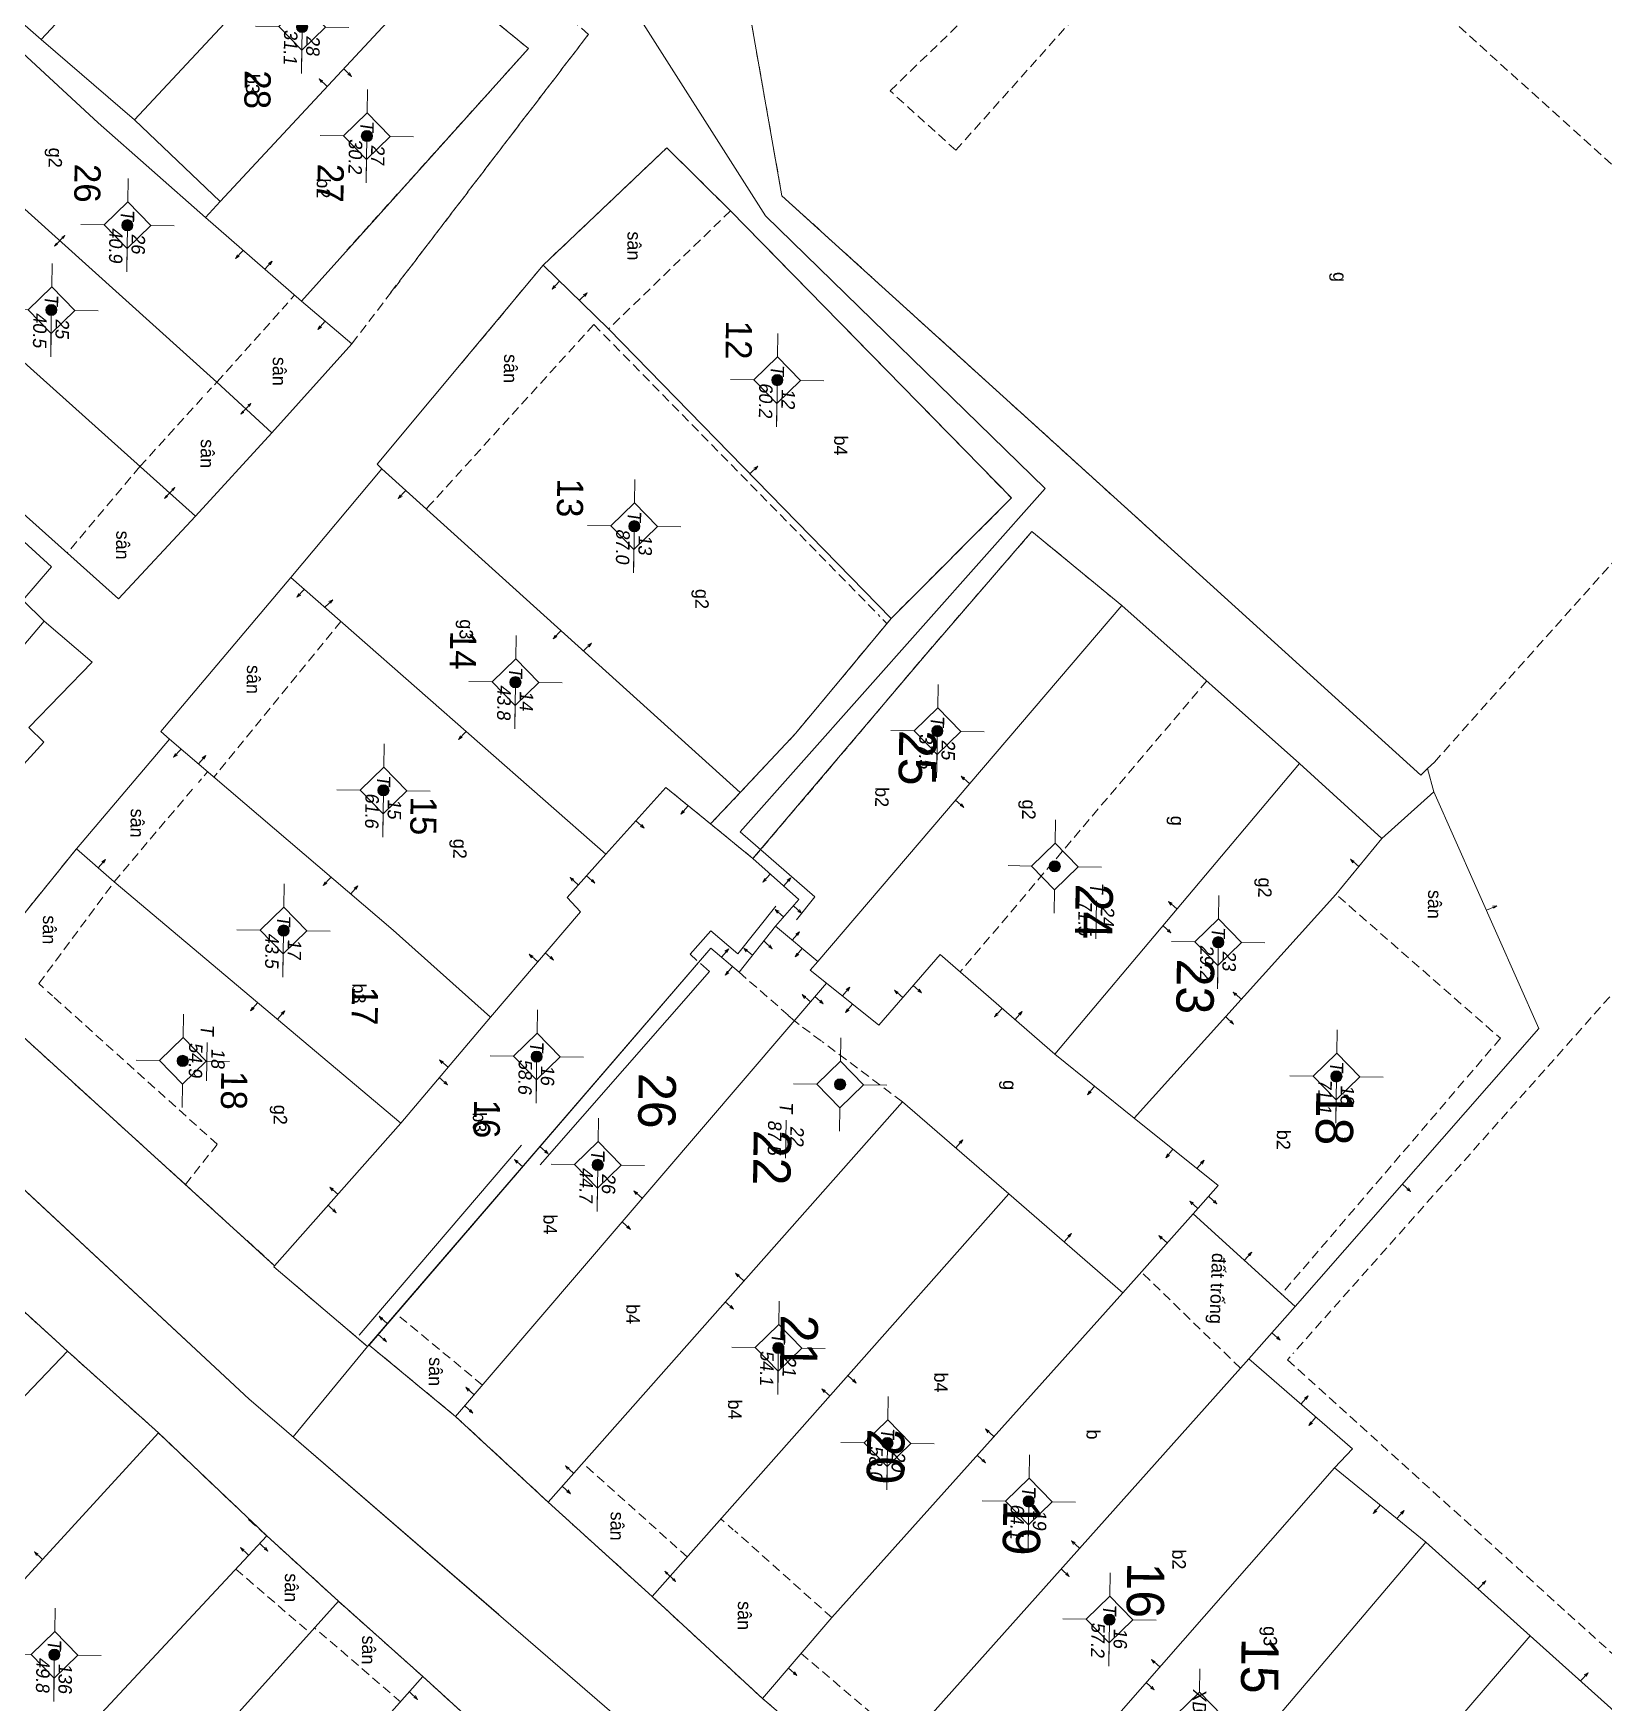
# Model space of a CAD drawing. Extents: x 601689 to 602595, y 1189742 to 1190763.
# Drawn here: x 602177.5 to 602219.55, y 1190480.06 to 1190524.76 of the extents above; entities that cross this region are included whole.
import ezdxf
from ezdxf.enums import TextEntityAlignment as Align

# ---------------------------------------------------------------- set-up
doc = ezdxf.new("R2010")
doc.units = 0
doc.header["$MEASUREMENT"] = 0
doc.linetypes.add('HIDDEN', pattern=[0.375, 0.25, -0.125])
for name, color, linetype in [('10', 250, 'Continuous'), ('11', 7, 'Continuous'), ('13', 7, 'Continuous'), ('14', 7, 'Continuous'), ('15', 7, 'Continuous'), ('16', 7, 'Continuous'), ('22', 7, 'Continuous'), ('53', 7, 'Continuous'), ('57', 7, 'Continuous')]:
    doc.layers.add(name, color=color, linetype=linetype)
doc.layers.get('0').off()
doc.styles.add('TXT', font='vnshx.shx')

# ---------------------------------------------------------------- blocks, each defined once
blk = doc.blocks.new('NH3R')
at = {"layer": '16', "color": 7, "linetype": 'Continuous', "lineweight": 0}
for p, q in [((0, 0), (0.297, -0.005)), ((0.297, -0.005), (0.186, 0.031)), ((0.297, -0.005), (0.189, -0.033))]:
    blk.add_line(p, q, dxfattribs=at)
blk = doc.blocks.new('NH3')
at = {"layer": '16', "color": 7, "linetype": 'Continuous', "lineweight": 0}
for p, q in [((-0.199, -0.002), (-0.113, 0.021)), ((0.197, -0.012), (0.107, 0.015)), ((-0.199, -0.002), (0.197, -0.012)), ((-0.199, -0.002), (-0.116, -0.035)), ((0.197, -0.012), (0.104, -0.027))]:
    blk.add_line(p, q, dxfattribs=at)
blk = doc.blocks.new('*M1232123212321232')
at = {"layer": '13', "color": 3, "linetype": 'Continuous', "lineweight": 0}
blk.add_line((602342.258, 1189874.042), (602343.278, 1189874.042), dxfattribs=at)
at = {"layer": '13', "color": 3, "linetype": 'Continuous', "lineweight": 0, "style": 'TXT', "oblique": 7.6055}
blk.add_text('T', height=0.36, dxfattribs=at).set_placement((602342.061, 1189874.042), align=Align.MIDDLE_RIGHT)
for s, p in [('18', (602342.408, 1189874.342)), ('71.1', (602342.258, 1189873.742))]:
    blk.add_text(s, height=0.36, dxfattribs=at).set_placement(p, align=Align.MIDDLE_LEFT)
blk = doc.blocks.new('*M1234123412341234')
at = {"layer": '13', "color": 3, "linetype": 'Continuous', "lineweight": 0}
blk.add_line((602338.711, 1189870.825), (602339.731, 1189870.825), dxfattribs=at)
at = {"layer": '13', "color": 3, "linetype": 'Continuous', "lineweight": 0, "style": 'TXT', "oblique": 7.6055}
for s, p in [('23', (602338.861, 1189871.125)), ('29.2', (602338.711, 1189870.525))]:
    blk.add_text(s, height=0.36, dxfattribs=at).set_placement(p, align=Align.MIDDLE_LEFT)
blk.add_text('T', height=0.36, dxfattribs=at).set_placement((602338.514, 1189870.825), align=Align.MIDDLE_RIGHT)
blk = doc.blocks.new('*M1235123512351235')
at = {"layer": '13', "color": 3, "linetype": 'Continuous', "lineweight": 0}
blk.add_line((602359.421, 1189870.617), (602360.441, 1189870.617), dxfattribs=at)
at = {"layer": '13', "color": 3, "linetype": 'Continuous', "lineweight": 0, "style": 'TXT', "oblique": 7.6055}
for s, p in [('15', (602359.571, 1189870.917)), ('48.4', (602359.421, 1189870.317))]:
    blk.add_text(s, height=0.36, dxfattribs=at).set_placement(p, align=Align.MIDDLE_LEFT)
blk.add_text('XD', height=0.36, dxfattribs=at).set_placement((602359.302, 1189870.617), align=Align.MIDDLE_RIGHT)
blk = doc.blocks.new('*M1236123612361236')
at = {"layer": '13', "color": 3, "linetype": 'Continuous', "lineweight": 0}
blk.add_line((602356.894, 1189868.174), (602357.914, 1189868.174), dxfattribs=at)
at = {"layer": '13', "color": 3, "linetype": 'Continuous', "lineweight": 0, "style": 'TXT', "oblique": 7.6055}
for s, p in [('16', (602357.044, 1189868.474)), ('57.2', (602356.894, 1189867.874))]:
    blk.add_text(s, height=0.36, dxfattribs=at).set_placement(p, align=Align.MIDDLE_LEFT)
blk.add_text('T', height=0.36, dxfattribs=at).set_placement((602356.697, 1189868.174), align=Align.MIDDLE_RIGHT)
blk = doc.blocks.new('*M1237123712371237')
at = {"layer": '13', "color": 3, "linetype": 'Continuous', "lineweight": 0}
blk.add_line((602336.742, 1189866.418), (602337.762, 1189866.418), dxfattribs=at)
at = {"layer": '13', "color": 3, "linetype": 'Continuous', "lineweight": 0, "style": 'TXT', "oblique": 7.6055}
for s, p in [('24', (602336.892, 1189866.718)), ('71.5', (602336.742, 1189866.118))]:
    blk.add_text(s, height=0.36, dxfattribs=at).set_placement(p, align=Align.MIDDLE_LEFT)
blk.add_text('T', height=0.36, dxfattribs=at).set_placement((602336.545, 1189866.418), align=Align.MIDDLE_RIGHT)
blk = doc.blocks.new('*M1238123812381238')
at = {"layer": '13', "color": 3, "linetype": 'Continuous', "lineweight": 0}
blk.add_line((602353.76, 1189865.967), (602354.78, 1189865.967), dxfattribs=at)
at = {"layer": '13', "color": 3, "linetype": 'Continuous', "lineweight": 0, "style": 'TXT', "oblique": 7.6055}
for s, p in [('19', (602353.91, 1189866.267)), ('64.1', (602353.76, 1189865.667))]:
    blk.add_text(s, height=0.36, dxfattribs=at).set_placement(p, align=Align.MIDDLE_LEFT)
blk.add_text('T', height=0.36, dxfattribs=at).set_placement((602353.563, 1189865.967), align=Align.MIDDLE_RIGHT)
blk = doc.blocks.new('*M1239123912391239')
at = {"layer": '13', "color": 3, "linetype": 'Continuous', "lineweight": 0}
blk.add_line((602333.167, 1189863.221), (602334.187, 1189863.221), dxfattribs=at)
at = {"layer": '13', "color": 3, "linetype": 'Continuous', "lineweight": 0, "style": 'TXT', "oblique": 7.6055}
for s, p in [('25', (602333.317, 1189863.521)), ('37.5', (602333.167, 1189862.921))]:
    blk.add_text(s, height=0.36, dxfattribs=at).set_placement(p, align=Align.MIDDLE_LEFT)
blk.add_text('T', height=0.36, dxfattribs=at).set_placement((602332.97, 1189863.221), align=Align.MIDDLE_RIGHT)
blk = doc.blocks.new('*M1240124012401240')
at = {"layer": '13', "color": 3, "linetype": 'Continuous', "lineweight": 0}
blk.add_line((602352.254, 1189862.161), (602353.274, 1189862.161), dxfattribs=at)
at = {"layer": '13', "color": 3, "linetype": 'Continuous', "lineweight": 0, "style": 'TXT', "oblique": 7.6055}
for s, p in [('20', (602352.404, 1189862.461)), ('58.0', (602352.254, 1189861.861))]:
    blk.add_text(s, height=0.36, dxfattribs=at).set_placement(p, align=Align.MIDDLE_LEFT)
blk.add_text('T', height=0.36, dxfattribs=at).set_placement((602352.057, 1189862.161), align=Align.MIDDLE_RIGHT)
blk = doc.blocks.new('*M1241124112411241')
at = {"layer": '13', "color": 3, "linetype": 'Continuous', "lineweight": 0}
blk.add_line((602342.666, 1189860.753), (602343.686, 1189860.753), dxfattribs=at)
at = {"layer": '13', "color": 3, "linetype": 'Continuous', "lineweight": 0, "style": 'TXT', "oblique": 7.6055}
blk.add_text('T', height=0.36, dxfattribs=at).set_placement((602342.469, 1189860.753), align=Align.MIDDLE_RIGHT)
for s, p in [('22', (602342.816, 1189861.053)), ('87.5', (602342.666, 1189860.453))]:
    blk.add_text(s, height=0.36, dxfattribs=at).set_placement(p, align=Align.MIDDLE_LEFT)
blk = doc.blocks.new('*M1242124212421242')
at = {"layer": '13', "color": 3, "linetype": 'Continuous', "lineweight": 0}
blk.add_line((602349.746, 1189859.204), (602350.766, 1189859.204), dxfattribs=at)
at = {"layer": '13', "color": 3, "linetype": 'Continuous', "lineweight": 0, "style": 'TXT', "oblique": 7.6055}
for s, p in [('21', (602349.896, 1189859.504)), ('54.1', (602349.746, 1189858.904))]:
    blk.add_text(s, height=0.36, dxfattribs=at).set_placement(p, align=Align.MIDDLE_LEFT)
blk.add_text('T', height=0.36, dxfattribs=at).set_placement((602349.549, 1189859.204), align=Align.MIDDLE_RIGHT)
blk = doc.blocks.new('*M1243124312431243')
at = {"layer": '13', "color": 3, "linetype": 'Continuous', "lineweight": 0}
blk.add_line((602344.914, 1189854.296), (602345.934, 1189854.296), dxfattribs=at)
at = {"layer": '13', "color": 3, "linetype": 'Continuous', "lineweight": 0, "style": 'TXT', "oblique": 7.6055}
for s, p in [('26', (602345.064, 1189854.596)), ('44.7', (602344.914, 1189853.996))]:
    blk.add_text(s, height=0.36, dxfattribs=at).set_placement(p, align=Align.MIDDLE_LEFT)
blk.add_text('T', height=0.36, dxfattribs=at).set_placement((602344.717, 1189854.296), align=Align.MIDDLE_RIGHT)
blk = doc.blocks.new('CENTRD')
at = {"layer": '11', "linetype": 'Continuous', "lineweight": 0}
h = blk.add_hatch(color=2, dxfattribs=at)
edge = h.paths.add_edge_path()
edge.add_arc((0, 0), 0.15, 0, 360)
at = {"layer": '11', "color": 2, "linetype": 'Continuous', "lineweight": 0}
for p, q in [((0, 1.25), (0, 0.625)), ((0, 0.625), (-0.625, 0)), ((0.625, 0), (0, 0.625)), ((-0.625, 0), (-1.25, 0)), ((-0.625, 0), (0, -0.625)), ((0, -0.625), (0.625, 0)), ((1.25, 0), (0.625, 0)), ((0, -0.625), (0, -1.25))]:
    blk.add_line(p, q, dxfattribs=at)
blk.add_circle((0, 0), 0.15, dxfattribs=at)
blk = doc.blocks.new('*M1339133913391339')
at = {"layer": '13', "color": 3, "linetype": 'Continuous', "lineweight": 0}
blk.add_line((602358.245, 1189839.937), (602359.265, 1189839.937), dxfattribs=at)
at = {"layer": '13', "color": 3, "linetype": 'Continuous', "lineweight": 0, "style": 'TXT', "oblique": 7.6055}
for s, p in [('136', (602358.395, 1189840.237)), ('49.8', (602358.245, 1189839.637))]:
    blk.add_text(s, height=0.36, dxfattribs=at).set_placement(p, align=Align.MIDDLE_LEFT)
blk.add_text('T', height=0.36, dxfattribs=at).set_placement((602358.048, 1189839.937), align=Align.MIDDLE_RIGHT)
blk = doc.blocks.new('B')
at = {"color": 7, "linetype": 'Continuous', "lineweight": 0}
for p, q in [((0.8, 2.62), (0.801, 5.6)), ((0.62, 2.441), (0.96, 2.78)), ((0.62, -0.969), (0.96, -0.63)), ((0.8, -4.05), (0.8, -0.81))]:
    blk.add_line(p, q, dxfattribs=at)
for points in [[(0.801, 5.6), (0.53, 5.331), (0.8, 10.21), (1.04, 4.83), (0.801, 5.6)], [(0.8, -4.05), (0.531, -4.309), (0.53, -9.429)], [(0.8, -4.05), (1.04, -4.569), (1.04, -10.289)], [(0.53, -7.289), (0.8, -6.95), (1.04, -8.139)]]:
    blk.add_lwpolyline(points, dxfattribs=at)
for points in [[(0.801, 5.6), (0.8, 10.21), (1.04, 4.83)], [(0.8, -4.05), (0.8, -6.95), (1.04, -4.569), (1.04, -8.139)]]:
    blk.add_solid(points, dxfattribs=at)
at = {"color": 7, "linetype": 'Continuous', "lineweight": 0, "style": 'TXT'}
blk.add_text('B', height=1.815, rotation=360, dxfattribs=at).set_placement((0, 0))
blk = doc.blocks.new('*M2181218121812181')
at = {"layer": '13', "color": 3, "linetype": 'Continuous', "lineweight": 0}
blk.add_line((602323.83, 1189858.798), (602324.85, 1189858.798), dxfattribs=at)
at = {"layer": '13', "color": 3, "linetype": 'Continuous', "lineweight": 0, "style": 'TXT', "oblique": 7.6055}
for s, p in [('12', (602323.98, 1189859.098)), ('60.2', (602323.83, 1189858.498))]:
    blk.add_text(s, height=0.36, dxfattribs=at).set_placement(p, align=Align.MIDDLE_LEFT)
blk.add_text('T', height=0.36, dxfattribs=at).set_placement((602323.633, 1189858.798), align=Align.MIDDLE_RIGHT)
blk = doc.blocks.new('*M2184218421842184')
at = {"layer": '13', "color": 3, "linetype": 'Continuous', "lineweight": 0}
blk.add_line((602327.799, 1189855.027), (602328.819, 1189855.027), dxfattribs=at)
at = {"layer": '13', "color": 3, "linetype": 'Continuous', "lineweight": 0, "style": 'TXT', "oblique": 7.6055}
for s, p in [('13', (602327.949, 1189855.327)), ('87.0', (602327.799, 1189854.727))]:
    blk.add_text(s, height=0.36, dxfattribs=at).set_placement(p, align=Align.MIDDLE_LEFT)
blk.add_text('T', height=0.36, dxfattribs=at).set_placement((602327.602, 1189855.027), align=Align.MIDDLE_RIGHT)
blk = doc.blocks.new('*M2186218621862186')
at = {"layer": '13', "color": 3, "linetype": 'Continuous', "lineweight": 0}
blk.add_line((602342.039, 1189852.619), (602343.059, 1189852.619), dxfattribs=at)
at = {"layer": '13', "color": 3, "linetype": 'Continuous', "lineweight": 0, "style": 'TXT', "oblique": 7.6055}
blk.add_text('T', height=0.36, dxfattribs=at).set_placement((602341.842, 1189852.619), align=Align.MIDDLE_RIGHT)
for s, p in [('16', (602342.189, 1189852.919)), ('58.6', (602342.039, 1189852.319))]:
    blk.add_text(s, height=0.36, dxfattribs=at).set_placement(p, align=Align.MIDDLE_LEFT)
blk = doc.blocks.new('*M2187218721872187')
at = {"layer": '13', "color": 3, "linetype": 'Continuous', "lineweight": 0}
blk.add_line((602332.021, 1189851.906), (602333.041, 1189851.906), dxfattribs=at)
at = {"layer": '13', "color": 3, "linetype": 'Continuous', "lineweight": 0, "style": 'TXT', "oblique": 7.6055}
for s, p in [('14', (602332.171, 1189852.206)), ('43.8', (602332.021, 1189851.606))]:
    blk.add_text(s, height=0.36, dxfattribs=at).set_placement(p, align=Align.MIDDLE_LEFT)
blk.add_text('T', height=0.36, dxfattribs=at).set_placement((602331.824, 1189851.906), align=Align.MIDDLE_RIGHT)
blk = doc.blocks.new('*M2190219021902190')
at = {"layer": '13', "color": 3, "linetype": 'Continuous', "lineweight": 0}
blk.add_line((602334.968, 1189848.413), (602335.988, 1189848.413), dxfattribs=at)
at = {"layer": '13', "color": 3, "linetype": 'Continuous', "lineweight": 0, "style": 'TXT', "oblique": 7.6055}
for s, p in [('15', (602335.118, 1189848.713)), ('61.6', (602334.968, 1189848.113))]:
    blk.add_text(s, height=0.36, dxfattribs=at).set_placement(p, align=Align.MIDDLE_LEFT)
blk.add_text('T', height=0.36, dxfattribs=at).set_placement((602334.771, 1189848.413), align=Align.MIDDLE_RIGHT)
blk = doc.blocks.new('*M2191219121912191')
at = {"layer": '13', "color": 3, "linetype": 'Continuous', "lineweight": 0}
blk.add_line((602317.454, 1189847.714), (602318.474, 1189847.714), dxfattribs=at)
at = {"layer": '13', "color": 3, "linetype": 'Continuous', "lineweight": 0, "style": 'TXT', "oblique": 7.6055}
blk.add_text('T', height=0.36, dxfattribs=at).set_placement((602317.257, 1189847.714), align=Align.MIDDLE_RIGHT)
for s, p in [('27', (602317.604, 1189848.014)), ('30.2', (602317.454, 1189847.414))]:
    blk.add_text(s, height=0.36, dxfattribs=at).set_placement(p, align=Align.MIDDLE_LEFT)
blk = doc.blocks.new('*M2192219221922192')
at = {"layer": '13', "color": 3, "linetype": 'Continuous', "lineweight": 0}
blk.add_line((602314.557, 1189845.936), (602315.577, 1189845.936), dxfattribs=at)
at = {"layer": '13', "color": 3, "linetype": 'Continuous', "lineweight": 0, "style": 'TXT', "oblique": 7.6055}
blk.add_text('T', height=0.36, dxfattribs=at).set_placement((602314.36, 1189845.936), align=Align.MIDDLE_RIGHT)
for s, p in [('28', (602314.707, 1189846.236)), ('31.1', (602314.557, 1189845.636))]:
    blk.add_text(s, height=0.36, dxfattribs=at).set_placement(p, align=Align.MIDDLE_LEFT)
blk = doc.blocks.new('*M2193219321932193')
at = {"layer": '13', "color": 3, "linetype": 'Continuous', "lineweight": 0}
blk.add_line((602338.762, 1189845.791), (602339.782, 1189845.791), dxfattribs=at)
at = {"layer": '13', "color": 3, "linetype": 'Continuous', "lineweight": 0, "style": 'TXT', "oblique": 7.6055}
for s, p in [('17', (602338.912, 1189846.091)), ('43.5', (602338.762, 1189845.491))]:
    blk.add_text(s, height=0.36, dxfattribs=at).set_placement(p, align=Align.MIDDLE_LEFT)
blk.add_text('T', height=0.36, dxfattribs=at).set_placement((602338.565, 1189845.791), align=Align.MIDDLE_RIGHT)
blk = doc.blocks.new('*M2196219621962196')
at = {"layer": '13', "color": 3, "linetype": 'Continuous', "lineweight": 0}
blk.add_line((602342.29, 1189843.143), (602343.31, 1189843.143), dxfattribs=at)
at = {"layer": '13', "color": 3, "linetype": 'Continuous', "lineweight": 0, "style": 'TXT', "oblique": 7.6055}
for s, p in [('18', (602342.44, 1189843.443)), ('54.9', (602342.29, 1189842.843))]:
    blk.add_text(s, height=0.36, dxfattribs=at).set_placement(p, align=Align.MIDDLE_LEFT)
blk.add_text('T', height=0.36, dxfattribs=at).set_placement((602342.093, 1189843.143), align=Align.MIDDLE_RIGHT)
blk = doc.blocks.new('*M2198219821982198')
at = {"layer": '13', "color": 3, "linetype": 'Continuous', "lineweight": 0}
blk.add_line((602319.933, 1189841.336), (602320.953, 1189841.336), dxfattribs=at)
at = {"layer": '13', "color": 3, "linetype": 'Continuous', "lineweight": 0, "style": 'TXT', "oblique": 7.6055}
for s, p in [('26', (602320.083, 1189841.636)), ('40.9', (602319.933, 1189841.036))]:
    blk.add_text(s, height=0.36, dxfattribs=at).set_placement(p, align=Align.MIDDLE_LEFT)
blk.add_text('T', height=0.36, dxfattribs=at).set_placement((602319.736, 1189841.336), align=Align.MIDDLE_RIGHT)
blk = doc.blocks.new('*M2202220222022202')
at = {"layer": '13', "color": 3, "linetype": 'Continuous', "lineweight": 0}
blk.add_line((602322.235, 1189839.333), (602323.255, 1189839.333), dxfattribs=at)
at = {"layer": '13', "color": 3, "linetype": 'Continuous', "lineweight": 0, "style": 'TXT', "oblique": 7.6055}
for s, p in [('25', (602322.385, 1189839.633)), ('40.5', (602322.235, 1189839.033))]:
    blk.add_text(s, height=0.36, dxfattribs=at).set_placement(p, align=Align.MIDDLE_LEFT)
blk.add_text('T', height=0.36, dxfattribs=at).set_placement((602322.038, 1189839.333), align=Align.MIDDLE_RIGHT)

msp = doc.modelspace()

# ---------------------------------------------------------------- linework, layer by layer
at = {"layer": '10', "color": 7, "linetype": 'Continuous', "lineweight": 0}
for p, q in [((602184.385, 1190531.814), (602177.706, 1190524.595)), ((602186.896, 1190529.61), (602180.207, 1190522.451)), ((602175.256, 1190526.739), (602177.706, 1190524.595)), ((602188.231, 1190526.421), (602182.496, 1190520.259)), ((602177.706, 1190524.595), (602180.207, 1190522.451)), ((602180.207, 1190522.451), (602182.496, 1190520.259)), ((602172.071, 1190520.593), (602181.841, 1190511.828)), ((602182.496, 1190520.259), (602182.101, 1190519.835)), ((602182.101, 1190519.835), (602184.671, 1190517.59)), ((602181.841, 1190511.828), (602183.882, 1190514.061)), ((602184.389, 1190510.193), (602186.829, 1190513.1)), ((602186.829, 1190513.1), (602196.421, 1190504.428)), ((602184.389, 1190510.193), (602192.828, 1190502.777)), ((602206.64, 1190509.438), (602198.499, 1190499.909)), ((602206.64, 1190509.438), (602211.402, 1190505.212)), ((602178.649, 1190502.922), (602181.139, 1190505.858)), ((602211.402, 1190505.212), (602204.845, 1190497.422)), ((602211.402, 1190505.212), (602213.605, 1190503.202)), ((602196.421, 1190504.428), (602195.629, 1190503.589)), ((602215.001, 1190504.453), (602213.605, 1190503.202)), ((602197.371, 1190500.854), (602198.499, 1190499.909)), ((602198.731, 1190499.326), (602188.801, 1190487.722)), ((602187.338, 1190495.572), (602189.738, 1190498.419)), ((602206.972, 1190495.713), (602204.845, 1190497.422)), ((602187.338, 1190495.572), (602183.956, 1190491.758)), ((602203.614, 1190493.679), (602194.065, 1190482.899)), ((602206.668, 1190491.036), (602203.614, 1190493.679)), ((602206.668, 1190491.036), (602208.557, 1190493.151)), ((602211.283, 1190490.663), (602208.557, 1190493.151)), ((602178.405, 1190489.474), (602175.995, 1190491.667)), ((602211.283, 1190490.663), (602210.043, 1190489.26)), ((602180.844, 1190487.281), (602178.405, 1190489.474)), ((602186.447, 1190489.594), (602186.487, 1190489.633)), ((602188.801, 1190487.722), (602186.487, 1190489.633)), ((602199.806, 1190477.8), (602210.043, 1190489.26)), ((602191.28, 1190485.427), (602188.801, 1190487.722)), ((602183.747, 1190484.521), (602180.844, 1190487.281)), ((602202.652, 1190475.301), (602212.343, 1190486.349)), ((602212.343, 1190486.349), (602214.787, 1190484.355)), ((602194.065, 1190482.899), (602191.28, 1190485.427)), ((602183.747, 1190484.521), (602174.866, 1190475.012)), ((602185.663, 1190482.775), (602183.747, 1190484.521)), ((602214.787, 1190484.355), (602205.119, 1190472.987)), ((602214.787, 1190484.355), (602217.582, 1190481.846)), ((602185.663, 1190482.775), (602176.94, 1190473.063)), ((602187.925, 1190480.753), (602185.663, 1190482.775)), ((602197.018, 1190480.168), (602194.065, 1190482.899)), ((602217.582, 1190481.846), (602207.795, 1190470.48)), ((602217.582, 1190481.846), (602220.259, 1190479.44)), ((602179.201, 1190470.962), (602187.925, 1190480.753)), ((602187.925, 1190480.753), (602190.287, 1190478.611)), ((602199.806, 1190477.8), (602197.018, 1190480.168))]:
    msp.add_line(p, q, dxfattribs=at)
for points in [[(602254.694, 1190511.769), (602216.045, 1190546.211), (602196.473, 1190526.468), (602197.54, 1190520.413), (602214.648, 1190504.898), (602214.83, 1190505.075), (602215.001, 1190504.453)], [(602188.231, 1190526.421), (602190.754, 1190524.357), (602184.671, 1190517.59)], [(602182.101, 1190519.835), (602179.226, 1190522.364), (602176.125, 1190525.228), (602174.004, 1190522.986)], [(602174.004, 1190522.986), (602182.41, 1190515.42), (602183.882, 1190514.061)], [(602200.465, 1190509.092), (602203.689, 1190512.319), (602196.164, 1190520.012), (602194.458, 1190521.696), (602191.144, 1190518.551)], [(602172.071, 1190520.593), (602170.061, 1190518.41), (602173.734, 1190515.019), (602179.771, 1190509.617), (602181.841, 1190511.828)], [(602186.829, 1190513.1), (602186.701, 1190513.222), (602191.144, 1190518.551)], [(602191.144, 1190518.551), (602192.901, 1190516.847), (602200.465, 1190509.092)], [(602183.882, 1190514.061), (602186.025, 1190516.451), (602184.671, 1190517.59)], [(602177.783, 1190509.024), (602177.21, 1190509.581), (602177.983, 1190510.471), (602175.681, 1190512.573)], [(602197.371, 1190500.854), (602197.992, 1190501.567), (602196.766, 1190502.663), (602201.401, 1190508.14), (602204.236, 1190511.421), (602206.64, 1190509.438)], [(602181.139, 1190505.858), (602180.912, 1190506.061), (602184.389, 1190510.193)], [(602177.783, 1190509.024), (602176.949, 1190508.025), (602176.347, 1190508.614), (602173.839, 1190505.798), (602174.797, 1190504.965), (602173.304, 1190503.275)], [(602173.304, 1190503.275), (602174.509, 1190502.199), (602177.778, 1190505.783), (602177.373, 1190506.169), (602179.068, 1190507.926), (602177.783, 1190509.024)], [(602200.465, 1190509.092), (602197.912, 1190506.017), (602196.421, 1190504.428)], [(602181.139, 1190505.858), (602187.13, 1190500.745), (602189.738, 1190498.419)], [(602195.629, 1190503.589), (602194.433, 1190504.566), (602192.828, 1190502.777)], [(602215.001, 1190504.453), (602217.815, 1190498.114), (602211.283, 1190490.663)], [(602183.956, 1190491.758), (602183.935, 1190491.729), (602186.447, 1190489.594), (602195.633, 1190500.259), (602196.394, 1190499.618), (602197.371, 1190500.854), (602197.992, 1190501.567), (602196.766, 1190502.663), (602195.629, 1190503.589)], [(602213.605, 1190503.202), (602212.374, 1190501.699), (602206.972, 1190495.713)], [(602183.956, 1190491.758), (602176.924, 1190498.155), (602177.076, 1190498.293), (602176.552, 1190498.801), (602176.359, 1190498.612), (602175.658, 1190499.223), (602178.649, 1190502.922)], [(602178.649, 1190502.922), (602179.657, 1190502.038), (602187.338, 1190495.572)], [(602192.828, 1190502.777), (602191.792, 1190501.622), (602192.146, 1190501.236), (602189.738, 1190498.419)], [(602197.371, 1190500.854), (602196.394, 1190499.618), (602195.633, 1190500.259), (602186.487, 1190489.633)], [(602204.845, 1190497.422), (602201.782, 1190500.094), (602200.135, 1190498.197), (602198.731, 1190499.326)], [(602198.499, 1190499.909), (602198.295, 1190499.672), (602198.731, 1190499.326)], [(602191.28, 1190485.427), (602200.767, 1190496.148), (602203.614, 1190493.679)], [(602208.557, 1190493.151), (602209.227, 1190493.902), (602206.972, 1190495.713)], [(602197.018, 1190480.168), (602198.877, 1190482.333), (602206.668, 1190491.036)], [(602178.405, 1190489.474), (602170.552, 1190481.252), (602168.29, 1190483.373)], [(602210.043, 1190489.26), (602212.821, 1190486.852), (602212.343, 1190486.349)], [(602180.844, 1190487.281), (602174.621, 1190480.496), (602174.897, 1190480.232), (602172.775, 1190477.861)]]:
    msp.add_lwpolyline(points, dxfattribs=at)
at = {"layer": '14', "color": 6, "linetype": 'HIDDEN', "lineweight": 0}
for p, q in [((602200.438, 1190523.223), (602211.992, 1190534.396)), ((602225.047, 1190516.486), (602211.85, 1190528.397)), ((602202.196, 1190521.63), (602205.772, 1190525.631)), ((602200.507, 1190523.163), (602200.438, 1190523.223)), ((602202.196, 1190521.63), (602200.517, 1190523.153)), ((602196.164, 1190520.012), (602192.901, 1190516.847)), ((602184.392, 1190517.644), (602184.492, 1190517.752)), ((602192.503, 1190516.962), (602188.116, 1190512.132)), ((602192.503, 1190516.962), (602200.165, 1190509.147)), ((602215.013, 1190505.243), (602224.946, 1190516.378)), ((602182.147, 1190515.144), (602182.269, 1190515.272)), ((602180.349, 1190513.159), (602182.066, 1190515.055)), ((602180.349, 1190513.159), (602178.407, 1190510.855)), ((602188.116, 1190512.132), (602188.014, 1190512.023)), ((602185.732, 1190509.014), (602182.336, 1190504.851)), ((602200.245, 1190509.066), (602200.353, 1190508.954)), ((602208.922, 1190507.426), (602202.305, 1190499.617)), ((602215.013, 1190505.243), (602214.83, 1190505.075)), ((602179.657, 1190502.038), (602181.812, 1190504.588)), ((602181.913, 1190504.697), (602181.995, 1190504.796)), ((602182.066, 1190504.875), (602182.158, 1190504.984)), ((602177.64, 1190499.315), (602179.657, 1190502.038)), ((602177.768, 1190499.203), (602177.64, 1190499.315)), ((602196.394, 1190499.618), (602197.709, 1190498.47)), ((602178.005, 1190498.99), (602177.877, 1190499.102)), ((602182.421, 1190495.009), (602178.045, 1190498.95)), ((602197.709, 1190498.46), (602197.876, 1190498.318)), ((602198.005, 1190498.216), (602197.876, 1190498.318)), ((602198.293, 1190498.002), (602198.074, 1190498.165)), ((602198.59, 1190497.777), (602198.293, 1190498.002)), ((602200.767, 1190496.148), (602198.61, 1190497.767)), ((602181.566, 1190493.931), (602182.421, 1190495.009)), ((602209.82, 1190489.013), (602207.165, 1190491.59)), ((602189.523, 1190488.561), (602187.208, 1190490.474)), ((602211.154, 1190489.315), (602211.083, 1190489.236)), ((602211.083, 1190489.236), (602220.713, 1190480.523)), ((602195.01, 1190483.956), (602192.224, 1190486.455)), ((602195.992, 1190484.903), (602195.914, 1190484.974)), ((602196.239, 1190484.689), (602196.101, 1190484.811)), ((602198.877, 1190482.333), (602196.279, 1190484.659)), ((602182.915, 1190483.632), (602184.901, 1190481.925)), ((602187.336, 1190480.071), (602185.023, 1190482.063)), ((602187.336, 1190480.071), (602185.023, 1190482.063)), ((602198.054, 1190481.374), (602200.625, 1190479.189))]:
    msp.add_line(p, q, dxfattribs=at)
for points in [[(602182.349, 1190515.351), (602182.41, 1190515.42), (602184.31, 1190517.545)], [(602231.275, 1190511.96), (602219.96, 1190499.244), (602211.225, 1190489.404)], [(602212.443, 1190501.648), (602216.782, 1190497.848), (602210.918, 1190490.999)]]:
    msp.add_lwpolyline(points, dxfattribs=at)
at = {"layer": '22', "color": 7, "linetype": 'HIDDEN', "lineweight": 0}
for p, q in [((602192.358, 1190524.735), (602189.177, 1190527.548)), ((602192.358, 1190524.735), (602189.434, 1190527.325)), ((602186.025, 1190516.451), (602192.358, 1190524.735)), ((602187.063, 1190517.817), (602192.358, 1190524.735)), ((602191.144, 1190518.551), (602194.458, 1190521.696)), ((602194.458, 1190521.696), (602196.164, 1190520.012)), ((602196.164, 1190520.012), (602203.689, 1190512.319)), ((602188.979, 1190515.951), (602191.144, 1190518.551)), ((602203.689, 1190512.319), (602200.465, 1190509.092)), ((602201.401, 1190508.14), (602204.236, 1190511.421)), ((602204.236, 1190511.421), (602206.334, 1190509.692)), ((602200.465, 1190509.092), (602197.912, 1190506.017)), ((602198.881, 1190505.154), (602201.401, 1190508.14)), ((602197.912, 1190506.017), (602196.421, 1190504.428)), ((602196.766, 1190502.663), (602198.881, 1190505.154)), ((602196.766, 1190502.663), (602194.433, 1190504.566)), ((602196.421, 1190504.428), (602195.629, 1190503.589)), ((602175.658, 1190499.223), (602178.649, 1190502.922)), ((602181.566, 1190493.931), (602176.924, 1190498.155)), ((602190.776, 1190494.615), (602186.487, 1190489.633)), ((602178.405, 1190489.474), (602173.554, 1190493.881)), ((602183.956, 1190491.758), (602181.566, 1190493.931)), ((602183.956, 1190491.758), (602183.334, 1190492.326)), ((602183.956, 1190491.758), (602183.935, 1190491.729)), ((602183.935, 1190491.729), (602183.956, 1190491.758)), ((602183.935, 1190491.729), (602186.447, 1190489.594)), ((602183.935, 1190491.729), (602186.447, 1190489.594)), ((602180.844, 1190487.281), (602178.405, 1190489.474)), ((602186.487, 1190489.633), (602186.447, 1190489.594)), ((602188.801, 1190487.722), (602186.487, 1190489.633)), ((602188.801, 1190487.722), (602186.487, 1190489.633)), ((602191.28, 1190485.427), (602188.801, 1190487.722)), ((602190.609, 1190486.046), (602188.801, 1190487.722)), ((602183.747, 1190484.521), (602180.844, 1190487.281)), ((602194.065, 1190482.899), (602191.28, 1190485.427)), ((602185.663, 1190482.775), (602183.233, 1190484.988)), ((602185.663, 1190482.775), (602183.747, 1190484.521)), ((602187.925, 1190480.753), (602185.663, 1190482.775)), ((602186.424, 1190482.093), (602185.663, 1190482.775)), ((602197.018, 1190480.168), (602194.065, 1190482.899)), ((602187.925, 1190480.753), (602190.287, 1190478.611)), ((602199.806, 1190477.8), (602197.018, 1190480.168))]:
    msp.add_line(p, q, dxfattribs=at)
for points in [[(602225.529, 1190537.76), (602216.045, 1190546.211), (602196.473, 1190526.468), (602197.54, 1190520.413), (602207.792, 1190511.112)], [(602188.231, 1190526.421), (602190.754, 1190524.357), (602185.889, 1190518.953)]]:
    msp.add_lwpolyline(points, dxfattribs=at)
at = {"layer": '57', "color": 172, "linetype": 'Continuous', "lineweight": 0}
for p, q in [((602183.277, 1190488.187), (602166.816, 1190503.483)), ((602191.064, 1190494.46), (602195.604, 1190499.639)), ((602191.064, 1190494.46), (602195.604, 1190499.639)), ((602195.604, 1190499.639), (602195.357, 1190499.853)), ((602195.604, 1190499.639), (602195.357, 1190499.853)), ((602186.221, 1190489.897), (602190.57, 1190494.988)), ((602186.221, 1190489.897), (602190.57, 1190494.988)), ((602186.221, 1190489.897), (602190.57, 1190494.988)), ((602186.447, 1190489.594), (602184.453, 1190487.171)), ((602186.447, 1190489.594), (602184.453, 1190487.171)), ((602186.447, 1190489.594), (602184.453, 1190487.171))]:
    msp.add_line(p, q, dxfattribs=at)
for points in [[(602197.934, 1190501.017), (602198.423, 1190501.64), (602196.426, 1190503.377), (602204.592, 1190512.576), (602197.102, 1190519.879), (602193.275, 1190525.903), (602204.743, 1190537.395)], [(602197.934, 1190501.017), (602198.423, 1190501.64), (602196.426, 1190503.377), (602204.592, 1190512.576), (602197.102, 1190519.879), (602193.275, 1190525.903), (602203.385, 1190536.034)], [(602195.259, 1190499.934), (602195.081, 1190500.106), (602195.64, 1190500.729), (602196.361, 1190500.108), (602197.379, 1190501.384)], [(602195.259, 1190499.934), (602195.081, 1190500.106), (602195.64, 1190500.729), (602196.361, 1190500.108), (602197.379, 1190501.384)], [(602188.427, 1190483.737), (602184.078, 1190487.496), (602183.277, 1190488.187), (602173.126, 1190497.627)], [(602211.335, 1190463.921), (602184.078, 1190487.496), (602183.277, 1190488.187)], [(602189.959, 1190482.415), (602184.078, 1190487.496), (602183.277, 1190488.187)]]:
    msp.add_lwpolyline(points, dxfattribs=at)

# ---------------------------------------------------------------- block references
at = {"color": 7, "linetype": 'Continuous', "lineweight": 0, "rotation": 269.214199256255}
msp.add_blockref('B', (602224.549, 1190488.842), dxfattribs=at)
at = {"layer": '11', "color": 2, "linetype": 'Continuous', "lineweight": 0, "rotation": 269.1680420500809}
for p in [(602184.691, 1190524.934), (602186.426, 1190522.012), (602180.013, 1190519.625), (602177.977, 1190517.353), (602197.417, 1190515.475), (602193.588, 1190511.562), (602190.406, 1190507.385), (602201.703, 1190506.075), (602186.871, 1190504.489), (602204.848, 1190502.454), (602184.194, 1190500.734), (602209.226, 1190500.421), (602181.495, 1190497.245), (602190.974, 1190497.358), (602199.098, 1190496.613), (602212.391, 1190496.828), (602192.609, 1190494.459), (602197.446, 1190489.556), (602200.366, 1190487.006), (602204.15, 1190485.444), (602206.311, 1190482.279), (602178.058, 1190481.338), (602208.718, 1190479.716)]:
    msp.add_blockref('CENTRD', p, dxfattribs=at)
at = {"layer": '13', "color": 3, "linetype": 'Continuous', "lineweight": 0, "rotation": 269.1680420500809}
for name, p in [('*M2192219221922192', (-578790.27, 1810052.359)), ('*M2191219121912191', (-578790.27, 1810052.359)), ('*M2198219821982198', (-578790.27, 1810052.359)), ('*M2202220222022202', (-578790.27, 1810052.359)), ('*M2181218121812181', (-578790.27, 1810052.359)), ('*M2184218421842184', (-578790.27, 1810052.359)), ('*M2187218721872187', (-578790.27, 1810052.359)), ('*M1239123912391239', (-578790.27, 1810052.359)), ('*M2190219021902190', (-578790.27, 1810052.359)), ('*M1237123712371237', (-578789.152, 1810051.514)), ('*M2193219321932193', (-578790.27, 1810052.359)), ('*M1234123412341234', (-578790.27, 1810052.359)), ('*M2196219621962196', (-578789.617, 1810052.921)), ('*M2186218621862186', (-578790.27, 1810052.359)), ('*M1232123212321232', (-578790.27, 1810052.359)), ('*M1241124112411241', (-578791.715, 1810051.476)), ('*M1243124312431243', (-578790.27, 1810052.359)), ('*M1242124212421242', (-578790.27, 1810052.359)), ('*M1240124012401240', (-578790.27, 1810052.359)), ('*M1238123812381238', (-578790.27, 1810052.359)), ('*M1236123612361236', (-578790.27, 1810052.359)), ('*M1339133913391339', (-578790.27, 1810052.359)), ('*M1235123512351235', (-578790.27, 1810052.359))]:
    msp.add_blockref(name, p, dxfattribs=at)
at = {"layer": '16', "color": 7, "linetype": 'Continuous', "lineweight": 0}
for name, p, rotation in [('NH3R', (602185.805, 1190523.815), 316.9412850264864), ('NH3', (602178.203, 1190519.199), 228.0184600615754), ('NH3R', (602192.111, 1190517.608), 44.28972741032917), ('NH3', (602183.191, 1190514.7), 228.0184600615754), ('NH3R', (602196.678, 1190512.965), 44.28972741032917), ('NH3', (602181.15, 1190512.447), 228.0184600615754), ('NH3R', (602185.298, 1190509.391), 44.28972741032917), ('NH3R', (602192.223, 1190508.226), 44.28972741032917), ('NH3R', (602181.921, 1190505.196), 50.12967817196704), ('NH3R', (602202.188, 1190504.229), 319.6751805961377), ('NH3R', (602179.232, 1190502.413), 50.12967817196704), ('NH3R', (602212.994, 1190502.451), 140.6897396180891), ('NH3R', (602185.992, 1190501.711), 50.12967817196704), ('NH3R', (602192.087, 1190501.957), 138.1324843403311), ('NH3R', (602192.31, 1190502.204), 318.1324843403312), ('NH3R', (602197.586, 1190501.921), 50.00658742819532), ('NH3R', (602197.586, 1190501.921), 50.00658742819532), ('NH3R', (602208.118, 1190501.317), 139.920872894919), ('NH3R', (602216.408, 1190501.283), 23.93526298182722), ('NH3R', (602197.817, 1190500.479), 50.00658742819532), ('NH3R', (602207.743, 1190500.873), 317.9329983615396), ('NH3R', (602190.998, 1190499.902), 139.4000479139399), ('NH3R', (602191.201, 1190500.139), 319.4000479139398), ('NH3R', (602195.92, 1190500.024), 49.92124831314527), ('NH3R', (602195.92, 1190500.024), 49.92124831314527), ('NH3R', (602199.166, 1190498.99), 50.00658742819532), ('NH3R', (602183.503, 1190498.805), 229.9212483131453), ('NH3R', (602200.776, 1190498.938), 139.0583697232502), ('NH3R', (602209.845, 1190498.893), 139.920872894919), ('NH3R', (602184.037, 1190498.358), 50.12967817196704), ('NH3R', (602203.777, 1190498.346), 49.05874566830782), ('NH3R', (602209.419, 1190498.429), 317.9329983615396), ('NH3R', (602188.599, 1190497.074), 139.920872894919), ('NH3R', (602188.365, 1190496.798), 319.9208728949191), ('NH3R', (602191.06, 1190494.95), 319.2771029966067), ('NH3R', (602191.06, 1190494.95), 319.2771029966067), ('NH3R', (602202.19, 1190494.908), 49.05874566830782), ('NH3R', (602190.603, 1190494.407), 139.4188022210592), ('NH3R', (602190.603, 1190494.407), 139.4188022210592), ('NH3R', (602208.653, 1190494.36), 49.19187154813568), ('NH3R', (602185.653, 1190493.665), 138.4247145737804), ('NH3R', (602185.388, 1190493.379), 318.4247145737805), ('NH3R', (602193.801, 1190493.564), 139.4188022210592), ('NH3R', (602208.973, 1190493.615), 317.9329983615396), ('NH3R', (602205.096, 1190492.398), 49.19187154813568), ('NH3R', (602209.92, 1190491.902), 47.62184532684857), ('NH3R', (602186.976, 1190490.206), 139.4188022210592), ('NH3R', (602186.731, 1190489.92), 319.2771029966067), ('NH3R', (602189.299, 1190488.304), 139.4188022210592), ('NH3R', (602211.437, 1190488.051), 49.06878864295023), ('NH3R', (602211.842, 1190487.705), 230.7755762142835), ('NH3R', (602203.214, 1190487.184), 138.1699321378289), ('NH3R', (602202.778, 1190486.679), 318.1699321378289), ('NH3R', (602213.57, 1190485.352), 230.7755762142835), ('NH3R', (602183.564, 1190484.323), 316.9603629491519), ('NH3R', (602205.513, 1190484.192), 138.7373144968466), ('NH3R', (602205.016, 1190483.639), 318.5102294961055), ('NH3R', (602197.719, 1190480.978), 319.3333658955844), ('NH3R', (602207.66, 1190481.012), 138.7373144968466), ('NH3R', (602218.925, 1190480.638), 48.04719823058539), ('NH3R', (602207.294, 1190480.597), 318.5102294961055), ('NH3R', (602187.569, 1190480.348), 316.9603629491519)]:
    msp.add_blockref(name, p, dxfattribs=dict(at, rotation=rotation))
for name, p, xscale, yscale, rotation in [('NH3R', (602185.359, 1190523.34), 1.000002483186114, 1.000002483186114, 137.05442417671), ('NH3R', (602183.11, 1190518.951), 1.000002897655213, 1.000002897655213, 227.8866660892047), ('NH3R', (602183.692, 1190518.443), 0.9999989445575684, 0.9999989445575684, 48.10374625995822), ('NH3R', (602191.588, 1190518.125), 1.000002897655213, 1.000002897655213, 227.8866660892047), ('NH3R', (602185.313, 1190517.051), 1.000002897655213, 1.000002897655213, 227.8866660892047), ('NH3R', (602187.471, 1190512.521), 1.000002897655213, 1.000002897655213, 227.8866660892047), ('NH3R', (602184.755, 1190509.879), 1.000002897655213, 1.000002897655213, 227.8866660892047), ('NH3R', (602191.619, 1190508.764), 1.000002897655213, 1.000002897655213, 227.8866660892047), ('NH3R', (602189.083, 1190506.068), 1.000002897655213, 1.000002897655213, 227.8866660892047), ('NH3R', (602181.455, 1190505.593), 1.000002897655213, 1.000002897655213, 227.8866660892047), ('NH3R', (602202.564, 1190504.673), 1.000001411992814, 1.000001411992814, 139.4854840764442), ('NH3R', (602195.026, 1190504.077), 0.9999970933916646, 0.9999970933916646, 230.7942025878202), ('NH3R', (602193.63, 1190503.676), 1.000002003523678, 1.000002003523678, 318.1035450968363), ('NH3R', (602185.459, 1190502.159), 1.000002897655213, 1.000002897655213, 227.8866660892047), ('NH3R', (602197.23, 1190502.247), 0.999998022254774, 0.999998022254774, 228.1602944487219), ('NH3R', (602197.23, 1190502.247), 0.999998022254774, 0.999998022254774, 228.1602944487219), ('NH3R', (602197.849, 1190501.399), 1.000002003523678, 1.000002003523678, 318.1035450968363), ('NH3R', (602197.849, 1190501.399), 1.000002003523678, 1.000002003523678, 318.1035450968363), ('NH3R', (602197.585, 1190501.101), 1.000002309583488, 1.000002309583488, 138.9457059532388), ('NH3R', (602197.585, 1190501.101), 1.000002309583488, 1.000002309583488, 138.9457059532388), ('NH3R', (602196.751, 1190500.073), 0.999998046183244, 0.999998046183244, 141.6878959239097), ('NH3R', (602196.751, 1190500.073), 0.999998046183244, 0.999998046183244, 141.6878959239097), ('NH3R', (602197.066, 1190500.449), 1.000002003523678, 1.000002003523678, 318.1035450968363), ('NH3R', (602197.066, 1190500.449), 1.000002003523678, 1.000002003523678, 318.1035450968363), ('NH3R', (602198.084, 1190500.255), 0.9999970933916646, 0.9999970933916646, 230.7942025878202), ('NH3R', (602196.216, 1190499.77), 0.9999970933916646, 0.9999970933916646, 230.7942025878202), ('NH3R', (602196.216, 1190499.77), 0.9999970933916646, 0.9999970933916646, 230.7942025878202), ('NH3R', (602201.06, 1190499.264), 1.000002003523678, 1.000002003523678, 318.1035450968363), ('NH3R', (602198.304, 1190498.822), 0.9999977620339778, 0.9999977620339778, 139.7417282617804), ('NH3R', (602198.426, 1190498.97), 1.000002003523678, 1.000002003523678, 318.1035450968363), ('NH3R', (602199.433, 1190498.766), 0.9999984214492376, 0.9999984214492376, 231.2025223736432), ('NH3R', (602203.432, 1190498.641), 1.000001587124324, 1.000001587124324, 229.173117357562), ('NH3R', (602205.913, 1190496.567), 1.000001412946915, 1.000001412946915, 231.2131463873006), ('NH3R', (602208.011, 1190494.878), 0.9999987774162028, 0.9999987774162028, 231.2211491035337), ('NH3R', (602214.158, 1190493.944), 1.000002192272679, 1.000002192272679, 318.7749637621332), ('NH3R', (602208.679, 1190493.289), 1.000001283319437, 1.000001283319437, 138.2830283127229), ('NH3R', (602193.263, 1190492.93), 1.000002011872045, 1.000002011872045, 318.4913034713936), ('NH3R', (602207.856, 1190492.37), 1.000001283319437, 1.000001283319437, 138.2830283127229), ('NH3R', (602196.521, 1190491.356), 1.000002011872045, 1.000002011872045, 138.4913034713936), ('NH3R', (602196.024, 1190490.793), 1.000002011872045, 1.000002011872045, 318.4913034713936), ('NH3R', (602210.662, 1190489.961), 1.000001199185168, 1.000001199185168, 318.5478791766869), ('NH3R', (602198.829, 1190488.264), 1.000002011872045, 1.000002011872045, 138.4913034713936), ('NH3R', (602199.307, 1190488.817), 1.000002011872045, 1.000002011872045, 318.4913034713936), ('NH3R', (602189.045, 1190488.008), 1.000002011872045, 1.000002011872045, 318.4913034713936), ('NH3R', (602191.96, 1190486.198), 1.000002011872045, 1.000002011872045, 138.4913034713936), ('NH3R', (602191.656, 1190485.852), 1.000002011872045, 1.000002011872045, 318.4913034713936), ('NH3R', (602214.005, 1190484.985), 0.9999989445575684, 0.9999989445575684, 48.10374625995822), ('NH3R', (602177.738, 1190483.893), 0.9999987737190568, 0.9999987737190568, 137.4797307174071), ('NH3R', (602177.738, 1190483.893), 0.9999987737190568, 0.9999987737190568, 137.4797307174071), ('NH3R', (602183.26, 1190484.008), 0.9999987737190568, 0.9999987737190568, 137.4797307174071), ('NH3', (602194.543, 1190483.433), 0.9999976090738616, 0.9999976090738616, 138.2164663086469), ('NH3R', (602216.19, 1190483.105), 0.9999989445575684, 0.9999989445575684, 48.10374625995822)]:
    msp.add_blockref(name, p, dxfattribs=dict(at, xscale=xscale, yscale=yscale, rotation=rotation))

# ---------------------------------------------------------------- texts
at = {"layer": '15', "color": 7, "linetype": 'Continuous', "lineweight": 0, "style": 'TXT'}
for s, rotation, p in [('b3', 269.2144, (602183.374, 1190523.678)), ('g2', 269.2144, (602178.087, 1190521.7)), ('b2', 269.2144, (602185.266, 1190520.881)), ('s%%169n', 269.2144, (602193.587, 1190519.458)), ('g', 270.5644, (602212.482, 1190518.372)), ('s%%169n', 269.2144, (602184.09, 1190516.098)), ('s%%169n', 269.2144, (602190.281, 1190516.172)), ('b4', 269.2144, (602199.122, 1190513.992)), ('s%%169n', 269.2144, (602182.16, 1190513.894)), ('s%%169n', 269.2144, (602179.896, 1190511.444)), ('g2', 269.2144, (602195.405, 1190509.882)), ('g3', 269.2144, (602189.094, 1190509.069)), ('s%%169n', 269.2144, (602183.396, 1190507.846)), ('b2', 269.2144, (602200.223, 1190504.576)), ('g2', 269.2144, (602204.158, 1190504.241)), ('s%%169n', 269.2144, (602180.284, 1190503.999)), ('g', 269.2144, (602208.132, 1190503.808)), ('g2', 269.2144, (602188.923, 1190503.191)), ('g2', 269.2144, (602210.48, 1190502.154)), ('s%%169n', 269.2144, (602215.026, 1190501.822)), ('s%%169n', 269.2144, (602177.934, 1190501.141)), ('b3', 269.2144, (602186.22, 1190499.317)), ('g', 269.2144, (602203.645, 1190496.728)), ('g2', 269.2144, (602184.115, 1190496.067)), ('b3', 270.5644, (602189.443, 1190495.867)), ('b2', 269.2144, (602210.977, 1190495.397)), ('b4', 270.5644, (602191.335, 1190493.132)), ('%%174%%202t tr%%232ng', 267.7946, (602209.242, 1190492.097)), ('b4', 270.5644, (602193.553, 1190490.73)), ('s%%169n', 269.2144, (602188.273, 1190489.308)), ('b4', 270.5644, (602201.798, 1190488.897)), ('b4', 270.5644, (602196.278, 1190488.173)), ('b', 270.5644, (602205.877, 1190487.372)), ('s%%169n', 269.2144, (602193.136, 1190485.171)), ('b2', 270.5644, (602208.173, 1190484.16)), ('s%%169n', 269.2144, (602184.413, 1190483.521)), ('s%%169n', 269.2144, (602196.544, 1190482.775)), ('s%%169n', 269.2144, (602186.48, 1190481.853)), ('g3', 270.5644, (602210.615, 1190482.107))]:
    msp.add_text(s, height=0.36, rotation=rotation, dxfattribs=at).set_placement(p, align=Align.MIDDLE_LEFT)
at = {"layer": '53', "color": 200, "linetype": 'Continuous', "lineweight": 0, "style": 'TXT'}
for s, height, p in [('28', 0.7, (602183.506, 1190523.776)), ('26', 0.7, (602178.951, 1190521.268)), ('27', 0.7, (602185.461, 1190521.269)), ('12', 0.7, (602196.394, 1190517.069)), ('13', 0.7, (602191.876, 1190512.841)), ('14', 0.7, (602189.009, 1190508.76)), ('25', 1, (602201.184, 1190506.103)), ('15', 0.7, (602187.949, 1190504.324)), ('24', 1, (602205.908, 1190501.988)), ('23', 1, (602208.62, 1190499.98)), ('17', 0.7, (602186.379, 1190499.235)), ('18', 0.7, (602182.877, 1190496.973)), ('26', 1, (602194.208, 1190496.917)), ('16', 0.7, (602189.648, 1190496.21)), ('18', 1, (602212.352, 1190496.469)), ('22', 1, (602197.287, 1190495.396)), ('21', 1, (602198.009, 1190490.446)), ('20', 1, (602200.327, 1190487.394)), ('19', 1, (602203.971, 1190485.483)), ('16', 1, (602207.289, 1190483.808)), ('15', 1, (602210.351, 1190481.785))]:
    msp.add_text(s, height=height, rotation=269.2144, dxfattribs=at).set_placement(p, align=Align.MIDDLE_LEFT)

doc.saveas('drawing.dxf')
